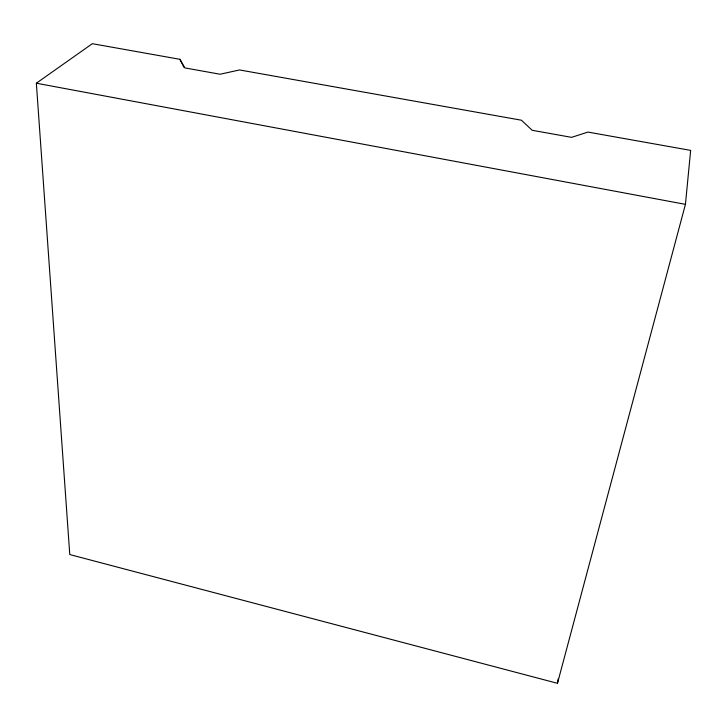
<?xml version="1.0" encoding="UTF-8"?>
<svg xmlns="http://www.w3.org/2000/svg" width="727" height="727" viewBox="0 0 727 727"><rect width="100%" height="100%" fill="white"/><g stroke="black" fill="none" stroke-linecap="round" stroke-linejoin="round"><path stroke-width="1.09" d="M685.434 204.351L690.65 150.389L587.943 132.078L571.567 137.358L532.182 130.287L521.441 120.219L239.547 69.946L220.099 74.236L184.831 67.902L179.932 59.314L92.329 43.693L36.35 83.214L69.774 554.547L557.473 683.307L685.434 204.351L36.35 83.214M557.473 683.307L558.227 678.882M179.932 59.314L184.004 67.375"/></g></svg>
